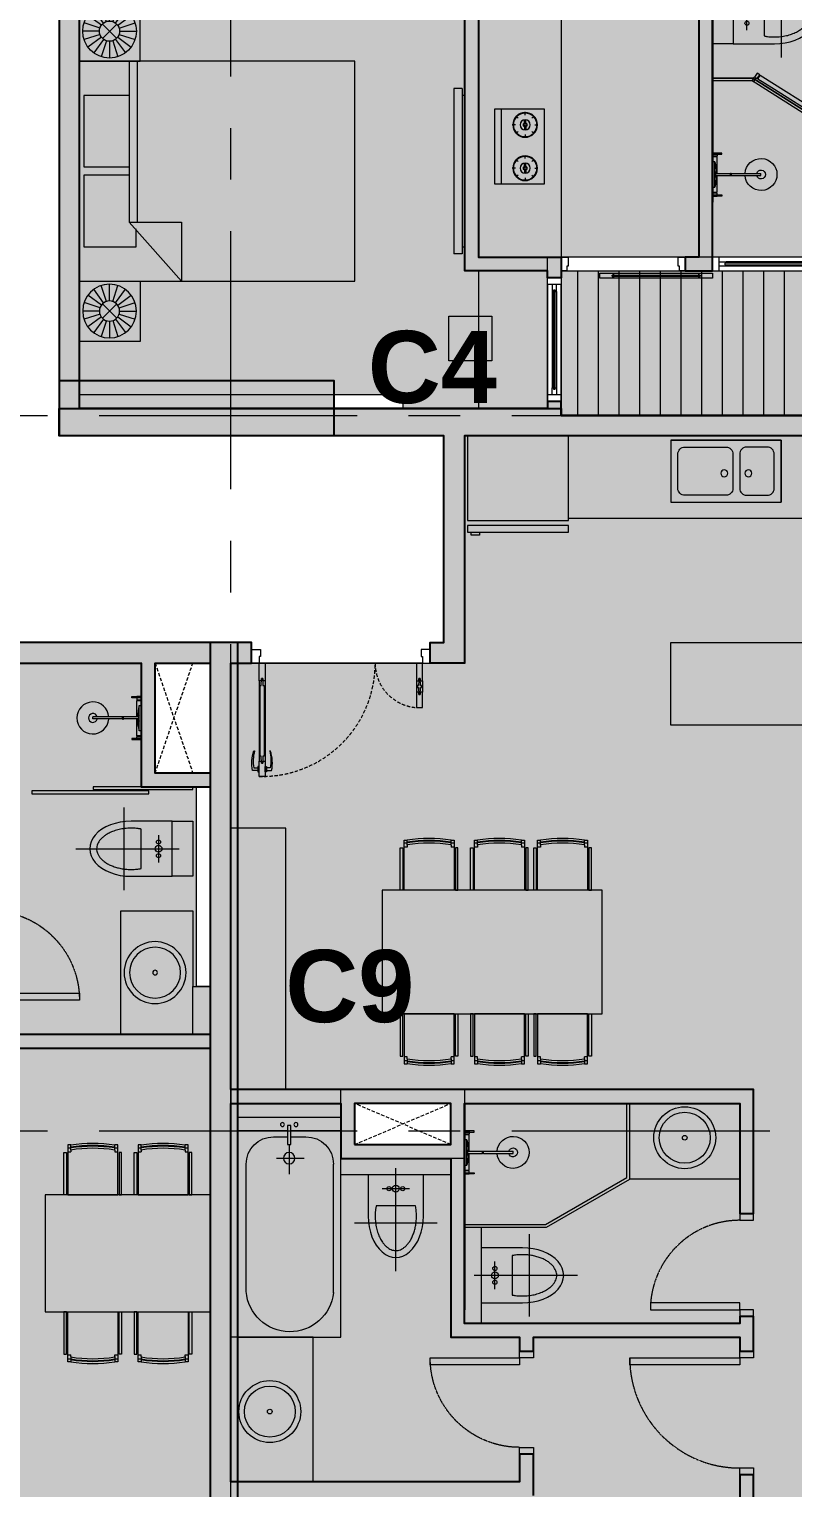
# Model space of a CAD drawing. Header units: millimetres. Extents: x -100356 to 314685, y 446 to 1273965.
# Drawn here: x 71724 to 77274, y 896606 to 907207 of the extents above; entities that cross this region are included whole.
import ezdxf
from ezdxf.enums import TextEntityAlignment as Align

# ---------------------------------------------------------------- set-up
doc = ezdxf.new("R2010")
doc.units = ezdxf.units.MM
for name, pattern in [('A1 - dp$0$DASHED2', [0.375, 0.25, -0.125]), ('A1 - dp$0$HIDDEN', [0.375, 0.25, -0.125]), ('A3 - dp$0$DASHED2', [0.375, 0.25, -0.125]), ('A3 - dp$0$HIDDEN', [0.375, 0.25, -0.125]), ('CENTER', [2, 1.25, -0.25, 0.25, -0.25]), ('Dash', [6, 3, -3])]:
    doc.linetypes.add(name, pattern=pattern)
for name, color, linetype, lineweight in [('$0$TUONG 2', 2, 'Continuous', 35), ('@ color hatch', 7, 'Continuous', 13), ('@LOUVER', 35, 'Continuous', 13), ('A.Concrete', 7, 'Continuous', 25), ('A1 - dp$0$A.Door', 4, 'Continuous', 13), ('A1 - dp$0$A.HACH 250', 250, 'Continuous', 5), ('A1 - dp$0$CUA', 5, 'Continuous', 9), ('A1 - dp$0$FURNITURE', 8, 'Continuous', 5), ('A1 - dp$0$TUONG 2', 2, 'Continuous', 25), ('A3 - dp$0$A.HACH 250', 250, 'Continuous', 5), ('A3 - dp$0$CUA', 5, 'Continuous', 9), ('A3 - dp$0$FURNITURE', 8, 'Continuous', 5), ('Hatch-wall', 251, 'Continuous', 5), ('KÍNH', 150, 'Continuous', 9), ('LC.HA', 250, 'Continuous', 9), ('LGI', 250, 'CENTER', 9), ('luoicot', 30, 'Continuous', 13), ('Text 35', 250, 'Continuous', 15)]:
    doc.layers.add(name, color=color, linetype=linetype, lineweight=lineweight)
doc.layers.add('STR', color=7, linetype='Continuous')
doc.styles.add('ARIAL', font='Font - TrueType - Arial Bold.ttf')
doc.styles.add('arial_eng', font='ARIALNI.TTF')

# ---------------------------------------------------------------- blocks, each defined once
blk = doc.blocks.new('A1 - dp$0$A$C4168242D')
for points in [[(300, 750), (300, 0)], [(0, 400), (600, 400)], [(100, 350), (100, 50), (500, 50), (500, 350)], [(157, 276), (443, 276)], [(400, 150), (200, 150)]]:
    blk.add_lwpolyline(points)
for centre, radius in [((250, 150), 15), ((300, 150), 25), ((350, 150), 15)]:
    blk.add_circle(centre, radius)
blk.add_ellipse((300, 350), major_axis=(0, 300), ratio=0.666667, start_param=4.712389, end_param=7.853982)
blk.add_open_spline([(443, 276), (444, 283), (446, 291), (449, 313), (450, 328), (450, 356), (450, 370), (447, 399), (445, 413), (440, 440), (437, 453), (428, 478), (424, 490), (413, 512), (408, 522), (396, 540), (391, 547), (380, 560), (374, 566), (363, 576), (357, 580), (346, 588), (340, 591), (328, 595), (323, 597), (311, 599), (306, 600), (295, 600), (289, 600), (278, 597), (273, 596), (261, 591), (255, 588), (244, 581), (238, 577), (226, 567), (221, 561), (210, 548), (204, 541), (194, 525), (189, 517), (180, 499), (176, 489), (169, 469), (165, 459), (160, 437), (157, 426), (153, 404), (152, 392), (150, 369), (150, 357), (150, 333), (151, 321), (153, 298), (155, 287), (157, 276)], degree=3, knots=[4.428595, 4.428595, 4.428595, 4.428595, 4.521718, 4.521718, 4.681946, 4.681946, 4.842175, 4.842175, 5.002403, 5.002403, 5.162632, 5.162632, 5.32286, 5.32286, 5.483089, 5.483089, 5.615862, 5.615862, 5.748636, 5.748636, 5.88141, 5.88141, 6.014184, 6.014184, 6.146958, 6.146958, 6.279732, 6.279732, 6.412506, 6.412506, 6.545279, 6.545279, 6.678053, 6.678053, 6.810827, 6.810827, 6.943601, 6.943601, 7.076375, 7.076375, 7.209149, 7.209149, 7.341922, 7.341922, 7.474696, 7.474696, 7.60747, 7.60747, 7.740244, 7.740244, 7.873018, 7.873018, 8.005792, 8.005792, 8.137776, 8.137776, 8.137776, 8.137776])
blk = doc.blocks.new('A1 - dp$0$A$C588A0D6B')
for p, q in [((-122, -38), (123, -38)), ((-122, -59), (-122, -38)), ((123, -59), (-122, -59)), ((-11, -64), (-11, -211)), ((9, -65), (9, -211)), ((123, -38), (123, -59)), ((9, -211), (-11, -211)), ((9, -220), (-11, -220)), ((-11, -220), (-11, -507)), ((9, -220), (9, -507)), ((9, -507), (-11, -507))]:
    blk.add_line(p, q)
for points in [[(-178, -37), (-208, -37), (-208, -82), (-178, -82)], [(-208, -37), (-197, -37), (-197, -129), (-208, -129)], [(179, -37), (208, -37), (208, -82), (179, -82)], [(208, -37), (198, -37), (198, -129), (208, -129)]]:
    blk.add_lwpolyline(points, close=True)
blk.add_lwpolyline([(-11, -82), (-171, -82), (-171, -38), (172, -38), (172, -82), (9, -82)])
for centre, radius, start, end in [((0, 431), 505, 255.9943, 268.6524), ((0, 0), 65.5, 243.6552, 296.3448), ((0, 431), 505, 271.0236, 284.0057), ((-8, -215), 5.39, 127.2582, 232.7418), ((6, -215), 5.39, 307.2582, 52.7418), ((-1, -507), 155, 93.8501, 86.1499), ((-1, -507), 43, 104.0595, 75.9405)]:
    blk.add_arc(centre, radius, start, end)
blk = doc.blocks.new('A1 - dp$0$A$C722D3D91')
at = {"ltscale": 0.07}
for radius in [225, 185, 17]:
    blk.add_circle((0, 0), radius, dxfattribs=at)
blk = doc.blocks.new('*U204')
for points in [[(-700, 100), (-750, 100), (-750, 0), (-700, 0)], [(-50, 0), (-100, 0), (-100, -650), (-50, -650)], [(0, 100), (-50, 100), (-50, 0), (0, 0)]]:
    blk.add_lwpolyline(points, close=True)
at = {"linetype": 'A1 - dp$0$HIDDEN'}
blk.add_arc((-50, 0), 650, 180, 270, dxfattribs=at)
blk = doc.blocks.new('*U238')
at = {"layer": 'A1 - dp$0$A.Door', "ltscale": 0.5}
for p, q in [((801, 100), (50, 100)), ((50, 0), (801, 0)), ((100, 65), (751, 65)), ((100, 35), (751, 35)), ((851, 0), (851, 100))]:
    blk.add_line(p, q, dxfattribs=at)
for points in [[(50, 100), (50, 0), (0, 0), (0, 100)], [(801, 100), (801, 0), (851, 0), (851, 100)]]:
    blk.add_lwpolyline(points, close=True, dxfattribs=at)
for points in [[(100, 55), (100, 65), (50, 65), (50, 35), (100, 35), (100, 45), (90, 45), (90, 55), (100, 55)], [(751, 55), (751, 65), (801, 65), (801, 35), (751, 35), (751, 45), (761, 45), (761, 55), (751, 55)]]:
    blk.add_lwpolyline(points, dxfattribs=at)
at = {"layer": 'A1 - dp$0$A.HACH 250', "ltscale": 0.5}
blk.add_lwpolyline([(90, 45), (761, 45), (761, 55), (90, 55)], close=True, dxfattribs=at)
blk = doc.blocks.new('A1 - dp$0$A$C487079A1')
for points in [[(34, 589), (34, 600), (0, 600), (0, 589)], [(68, 578), (68, 600), (34, 600), (34, 578)], [(34, 0), (34, 11), (0, 11), (0, 0)], [(68, 22), (68, 0), (34, 0), (34, 22)]]:
    blk.add_lwpolyline(points, close=True)
blk.add_lwpolyline([(34, 147), (34, 27), (67, 27), (67, 573), (34, 573), (34, 147)])
blk = doc.blocks.new('A1 - dp$0$bep')
at = {"layer": 'A1 - dp$0$FURNITURE'}
for p, q in [((0, 358), (0, 0)), ((549, 358), (0, 358)), ((549, 0), (549, 358)), ((47, 220), (23, 220)), ((67, 269), (51, 286)), ((103, 224), (80, 224)), ((103, 216), (80, 216)), ((117, 290), (117, 313)), ((131, 224), (153, 224)), ((131, 216), (153, 216)), ((166, 269), (183, 286)), ((187, 220), (210, 220)), ((362, 220), (339, 220)), ((383, 269), (366, 286)), ((418, 224), (396, 224)), ((418, 216), (396, 216)), ((432, 290), (432, 313)), ((446, 224), (469, 224)), ((446, 216), (469, 216)), ((482, 269), (498, 286)), ((502, 220), (526, 220)), ((67, 170), (51, 153)), ((117, 149), (117, 126)), ((166, 170), (183, 153)), ((383, 170), (366, 153)), ((432, 149), (432, 126)), ((482, 170), (498, 153)), ((549, 45), (0, 45)), ((0, 0), (549, 0))]:
    blk.add_line(p, q, dxfattribs=at)
for centre, radius in [((117, 220), 90), ((117, 220), 85.5), ((117, 220), 36.9), ((117, 220), 14.7), ((117, 220), 8.24), ((432, 220), 90), ((432, 220), 85.5), ((432, 220), 36.9), ((432, 220), 14.7), ((432, 220), 8.24)]:
    blk.add_circle(centre, radius, dxfattribs=at)
blk = doc.blocks.new('*U42')
at = {"layer": 'A1 - dp$0$A.Door'}
for p, q in [((117, 380), (117, 1000)), ((152, 1000), (152, 380)), ((100, 40), (100, 860))]:
    blk.add_line(p, q, dxfattribs=at)
for points in [[(152, 1100), (152, 1000), (140, 1000), (140, 1010), (130, 1010), (130, 1000), (117, 1000), (117, 1100)], [(100, 900), (100, 860), (65, 860), (65, 850), (0, 850), (0, 900)], [(130, 380), (130, 370), (140, 370), (140, 380), (152, 380), (152, 280), (117, 280), (117, 380)], [(65, 50), (65, 40), (100, 40), (100, 0), (0, 0), (0, 50)]]:
    blk.add_lwpolyline(points, close=True, dxfattribs=at)
at = {"layer": 'A1 - dp$0$A.HACH 250', "linetype": 'A1 - dp$0$DASHED2'}
blk.add_lwpolyline([(130, 1010), (140, 1010), (140, 370), (130, 370)], close=True, dxfattribs=at)
blk = doc.blocks.new('A1 - dp$0$Bed 1600')
at = {"linetype": 'Continuous'}
for p, q in [((2, -80), (2, 0)), ((2, 0), (66, 0)), ((66, 0), (66, -80)), ((12, -1.2), (32.8, -1.2)), ((12, -14.4), (12, -1.2)), ((32.8, -1.2), (32.8, -14.4)), ((35.2, -1.2), (56, -1.2)), ((35.2, -14.4), (35.2, -1.2)), ((56, -1.2), (56, -16.4)), ((2, -14.4), (48.8, -14.4)), ((48.8, -16.8), (2, -16.8)), ((66, -29.6), (48.8, -14.4)), ((48.8, -14.4), (48.8, -29.6)), ((56, -16.4), (50.8, -16.4)), ((48.8, -29.6), (66, -29.6)), ((66, -80), (2, -80))]:
    blk.add_line(p, q, dxfattribs=at)
blk = doc.blocks.new('*U39')
at = {"layer": 'A1 - dp$0$A.Door', "ltscale": 0.5}
for p, q in [((850, 100), (50, 100)), ((50, 0), (850, 0)), ((100, 65), (800, 65)), ((100, 35), (800, 35)), ((900, 0), (900, 100))]:
    blk.add_line(p, q, dxfattribs=at)
for points in [[(50, 100), (50, 0), (0, 0), (0, 100)], [(850, 100), (850, 0), (900, 0), (900, 100)]]:
    blk.add_lwpolyline(points, close=True, dxfattribs=at)
for points in [[(100, 55), (100, 65), (50, 65), (50, 35), (100, 35), (100, 45), (90, 45), (90, 55), (100, 55)], [(800, 55), (800, 65), (850, 65), (850, 35), (800, 35), (800, 45), (810, 45), (810, 55), (800, 55)]]:
    blk.add_lwpolyline(points, dxfattribs=at)
at = {"layer": 'A1 - dp$0$A.HACH 250', "ltscale": 0.5}
blk.add_lwpolyline([(90, 45), (810, 45), (810, 55), (90, 55)], close=True, dxfattribs=at)
blk = doc.blocks.new('A1 - dp$0$tab')
for p, q in [((439, 0), (0, 0)), ((0, 0), (0, -439)), ((439, -439), (439, 0)), ((174, -163), (103, -65)), ((195, -153), (157, -37)), ((217, -149), (217, -27)), ((240, -153), (278, -37)), ((260, -163), (332, -65)), ((148, -200), (32, -162)), ((158, -179), (60, -108)), ((166, -171), (269, -274)), ((269, -171), (166, -274)), ((277, -179), (375, -108)), ((287, -200), (403, -162)), ((144, -222), (22, -222)), ((148, -245), (32, -283)), ((158, -265), (60, -337)), ((174, -282), (103, -380)), ((195, -292), (157, -408)), ((217, -296), (217, -418)), ((217, -296), (217, -418)), ((240, -292), (278, -408)), ((260, -282), (332, -380)), ((277, -265), (375, -337)), ((287, -245), (403, -283)), ((291, -222), (412, -222)), ((0, -439), (439, -439))]:
    blk.add_line(p, q)
for radius in [195, 73.2]:
    blk.add_circle((217, -222), radius)
blk = doc.blocks.new('A1 - dp$0$1012')
for p, q in [((397, 192), (13, 192)), ((13, 192), (13, 169)), ((52, 169), (13, 169)), ((36, 169), (36, 192)), ((52, 169), (67, 169)), ((67, 169), (67, 192)), ((397, 222), (71, 222)), ((71, 222), (71, 202)), ((71, 202), (397, 202)), ((397, 202), (397, 222)), ((397, -192), (397, 192)), ((52, -169), (13, -169)), ((13, -169), (13, -192)), ((13, -192), (397, -192)), ((36, -192), (36, -169)), ((52, -169), (67, -169)), ((67, -192), (67, -169)), ((71, -202), (397, -202)), ((71, -222), (71, -202)), ((397, -222), (71, -222)), ((397, -202), (397, -222))]:
    blk.add_line(p, q)
at = {"extrusion": (0, 0, -1)}
for centre, major_axis, start_param, end_param in [((1073, 0), (759, 759), 3.768877, 4.085105), ((1073, 0), (748, 748), 3.766561, 4.087421), ((1094, 0), (759, 759), 3.768877, 4.085105), ((1094, 0), (748, 748), 3.766561, 4.087421)]:
    blk.add_ellipse(centre, major_axis=major_axis, ratio=1, start_param=start_param, end_param=end_param, dxfattribs=at)
blk = doc.blocks.new('A1 - dp$0$ban an 4ng')
at = {"layer": 'A1 - dp$0$FURNITURE'}
blk.add_lwpolyline([(1200, 0), (0, 0), (0, -850), (1200, -850)], close=True, dxfattribs=at)
at = {"layer": 'A1 - dp$0$FURNITURE', "extrusion": (2.97971e-18, -2.13827e-28, -1), "xscale": 0.9444444444444446, "yscale": 0.9444444444444446, "zscale": -0.9444444444444446, "rotation": 270.0000000020186}
for p in [(-342, 375), (-853, 375)]:
    blk.add_blockref('A1 - dp$0$1012', p, dxfattribs=at)
at = {"layer": 'A1 - dp$0$FURNITURE', "xscale": 0.9444444444444446, "yscale": 0.9444444444444446, "zscale": 0.9444444444444446, "rotation": 90}
for p in [(342, -1225), (853, -1225)]:
    blk.add_blockref('A1 - dp$0$1012', p, dxfattribs=at)
blk = doc.blocks.new('A1 - dp$0$A$C6FE626A3')
for p, q in [((-90, 606), (-150, 606)), ((-150, -594), (-150, 606)), ((-90, -594), (-90, 606)), ((-90, 557), (-70, 557)), ((-70, -545), (-70, 557)), ((-90, -594), (-150, -594)), ((-90, -545), (-70, -545))]:
    blk.add_line(p, q)
blk = doc.blocks.new('2B1')
at = {"layer": '@ color hatch'}
h = blk.add_hatch(color=151, dxfattribs=at)
h.dxf.hatch_style = 1
h.paths.add_polyline_path([(150, 8700), (3100, 8700), (3100, 9800), (150, 9800)])
h.paths.add_polyline_path([(3300, 9600), (3300, 8500), (150, 8500), (150, 8300), (100, 8300), (100, 2500), (200, 2500), (200, 1050), (600, 1050), (600, 150), (7500, 150), (7500, 2500), (7600, 2500), (7600, 3550), (6500, 3550), (6500, 5600), (6100, 5600), (6100, 6400), (6400, 6400), (6400, 9600), (6300, 9600), (6300, 9600)])
h.paths.add_polyline_path([(7650, 3650), (6600, 3650), (6600, 6900), (7650, 6900)])
at = {"layer": 'A1 - dp$0$A.HACH 250'}
h = blk.add_hatch(dxfattribs=at)
h.set_pattern_fill('_USER', color=256, scale=150, angle=180, pattern_type=0)
h.set_pattern_definition([(180, (-54170.26, -222487.5), (-6e-14, -150), [])])
h.paths.add_polyline_path([(6600, 3749), (7650, 3750), (7650, 6225), (6600, 6225)])
at = {"layer": 'Hatch-wall', "ltscale": 0.5}
h = blk.add_hatch(color=256, dxfattribs=at)
h.dxf.hatch_style = 1
h.paths.add_polyline_path([(1800, 1900), (1700, 1900), (1700, 150), (600, 150), (600, 1050), (100, 1050), (100, 2850), (1700, 2850), (1700, 2650), (1800, 2650), (1800, 2950), (100, 2950), (100, 8500), (550, 8500), (550, 8700), (100, 8700), (100, 9800), (-100, 9800), (-100, 0), (1850, 0), (1850, 150), (1800, 150)])
h.paths.add_polyline_path([(100, 150), (100, 950), (500, 950), (500, 150)], flags=16)
h = blk.add_hatch(color=256, dxfattribs=at)
h.dxf.hatch_style = 1
h.paths.add_polyline_path([(7600, 150), (3600, 150), (3600, 1750), (3600, 1850), (3300, 1850), (3300, 1950), (3200, 1950), (3200, 1850), (3200, 1750), (3500, 1750), (3500, 150), (3150, 150), (3150, 0), (7700, 0), (7700, 6300), (7650, 6300), (7650, 3650), (7600, 3650), (7550, 3650), (7550, 3550), (7600, 3550)])
h = blk.add_hatch(color=256, dxfattribs=at)
h.dxf.hatch_style = 1
h.paths.add_polyline_path([(3300, 2950), (3300, 2850), (3200, 2850), (3200, 3650), (3300, 3650), (3300, 3050), (6500, 3050), (6500, 3650), (6600, 3650), (6650, 3650), (6650, 3550), (6600, 3550), (6600, 3050), (6600, 2950)])
h.paths.add_polyline_path([(4300, 4750), (4300, 5550), (4200, 5550), (4200, 5350), (3300, 5350), (3300, 5450), (3200, 5450), (3200, 5250), (3300, 5250), (4200, 5250), (4200, 4750), (4200, 4650), (6500, 4650), (6500, 4550), (6600, 4550), (6600, 4750)])
at = {"layer": '@ color hatch', "color": 7, "linetype": 'Dash', "ltscale": 10, "const_width": 10}
blk.add_lwpolyline([(3300, 9600), (3300, 8500), (150, 8500), (150, 8300), (100, 8300), (100, 2500), (200, 2500), (200, 1050), (600, 1050), (600, 150), (7500, 150), (7500, 2500), (7600, 2500), (7600, 3550), (6500, 3550), (6500, 5600), (6100, 5600), (6100, 6400), (6400, 6400), (6400, 8300), (6300, 8300), (6300, 9600)], close=True, dxfattribs=at)
at = {"layer": '@ color hatch', "color": 7, "linetype": 'Dash', "ltscale": 10, "const_width": 10, "elevation": 0}
blk.add_lwpolyline([(7650, 3650), (6600, 3650), (6600, 6900), (7650, 6900)], close=True, dxfattribs=at)
at = {"layer": '@LOUVER', "ltscale": 0.5, "elevation": 0}
blk.add_lwpolyline([(225, 2500), (100, 2500), (100, 2850), (225, 2850)], close=True, dxfattribs=at)
at = {"layer": 'A1 - dp$0$A.HACH 250', "linetype": 'A1 - dp$0$DASHED2', "ltscale": 100}
for p, q in [((500, 950), (225, 150, 0)), ((500, 150), (225, 950, 0))]:
    blk.add_line(p, q, dxfattribs=at)
at = {"layer": 'A1 - dp$0$CUA'}
for points in [[(950, 1070), (225, 1070), (225, 1050), (950, 1050)], [(546, 1080), (1396, 1080), (1396, 1100), (546, 1100)]]:
    blk.add_lwpolyline(points, close=True, dxfattribs=at)
at = {"layer": 'A1 - dp$0$FURNITURE'}
blk.add_line((6600, 3050), (7600, 3050), dxfattribs=at)
for points in [[(4950, 4900), (4950, 4750), (4550, 4750), (4550, 4900)], [(3300, 3650), (6500, 3650), (6500, 3050), (3300, 3050)], [(6929, 3147), (7253, 3147), (7253, 2833), (6929, 2833)], [(100, 2850), (750, 2850), (750, 1950), (225, 1950), (225, 2500), (100, 2500)], [(375, 1300), (225, 1300), (225, 1700), (375, 1700)]]:
    blk.add_lwpolyline(points, close=True, dxfattribs=at)
at = {"layer": 'A1 - dp$0$TUONG 2', "ltscale": 0.5}
for points in [[(-100, 0), (1850, 0), (1850, 150), (1800, 150), (1800, 1900), (1700, 1900), (1700, 150), (600, 150), (600, 1050), (100, 1050), (100, 2850), (1700, 2850), (1700, 2650), (1800, 2650), (1800, 2950), (100, 2950), (100, 8500), (550, 8500), (550, 8700), (100, 8700), (100, 9800), (0, 9800)], [(7700, 6300), (7650, 6300), (7650, 3650), (7600, 3650), (7550, 3650), (7550, 3550), (7600, 3550), (7600, 150), (3600, 150), (3600, 1750), (3600, 1850), (3300, 1850), (3300, 1950), (3200, 1950), (3200, 1850), (3200, 1750), (3500, 1750), (3500, 150), (3150, 150), (3150, 0), (7700, 0)], [(4300, 4750), (4300, 5550), (4200, 5550), (4200, 5350), (3300, 5350), (3300, 5450), (3200, 5450), (3200, 5250), (4200, 5250), (4200, 5250), (4200, 5250), (4200, 4750), (4200, 4650), (6500, 4650), (6500, 4550), (6600, 4550), (6600, 4750), (6600, 4750), (4300, 4750), (6100, 4750)]]:
    blk.add_lwpolyline(points, dxfattribs=at)
at = {"layer": 'A1 - dp$0$TUONG 2', "ltscale": 0.5, "elevation": 0}
blk.add_lwpolyline([(-100, 0), (-100, 9800), (0, 9800)], dxfattribs=at)
at = {"layer": 'A1 - dp$0$TUONG 2', "ltscale": 0.5}
for points in [[(3300, 2950), (3300, 2850), (3200, 2850), (3200, 3650), (3300, 3650), (3300, 3050), (6500, 3050), (6500, 3650), (6600, 3650), (6650, 3650), (6650, 3550), (6600, 3550), (6600, 3050), (6600, 2950)], [(100, 150), (100, 950), (500, 950), (500, 150)]]:
    blk.add_lwpolyline(points, close=True, dxfattribs=at)
at = {"layer": 'KÍNH'}
for points in [[(5550, 5600), (6500, 5600), (6500, 4750), (5200, 4750), (5200, 5044), (5550, 5600)], [(6500, 5600), (5550, 5600), (5200, 5044), (5200, 4750)], [(6500, 5580), (5562, 5580), (5220, 5038), (5220, 4750)]]:
    blk.add_lwpolyline(points, dxfattribs=at)
at = {"layer": 'A1 - dp$0$A.Door'}
blk.add_blockref('*U42', (6500, 3650), dxfattribs=at)
at = {"layer": 'A1 - dp$0$CUA', "xscale": -1, "rotation": 270}
blk.add_blockref('*U204', (1700, 2650), dxfattribs=at)
at = {"layer": 'A1 - dp$0$FURNITURE'}
for name, p, rotation in [('A1 - dp$0$A$C4168242D', (4450, 4850), 1.693966789646544e-05), ('A1 - dp$0$A$C4168242D', (325, 1800), 270), ('A1 - dp$0$tab', (4636, 150), 90)]:
    blk.add_blockref(name, p, dxfattribs=dict(at, rotation=rotation))
blk.add_blockref('A1 - dp$0$ban an 4ng', (100, 4865), dxfattribs=at)
at = {"layer": 'A1 - dp$0$FURNITURE', "extrusion": (5.65041e-18, 5.27555e-19, -1), "xscale": 0.7499999999999962, "yscale": 0.7499999999999962, "zscale": -0.7499999999999963, "rotation": 180.0000696463277}
blk.add_blockref('A1 - dp$0$A$C588A0D6B', (-5900, 4722), dxfattribs=at)
at = {"layer": 'A1 - dp$0$FURNITURE', "xscale": -1}
for name, p in [('A1 - dp$0$bep', (5971, 3168)), ('A1 - dp$0$A$C722D3D91', (500, 2400))]:
    blk.add_blockref(name, p, dxfattribs=at)
at = {"layer": 'A1 - dp$0$FURNITURE', "xscale": -1, "rotation": 270}
for name, p in [('A1 - dp$0$A$C6FE626A3', (5869, 3020)), ('A1 - dp$0$tab', (7114, 150))]:
    blk.add_blockref(name, p, dxfattribs=at)
at = {"layer": 'A1 - dp$0$FURNITURE', "xscale": -24.99999062500353, "yscale": 24.99999062500353, "zscale": 24.99999062500353, "rotation": 180}
blk.add_blockref('A1 - dp$0$Bed 1600', (5025, 150), dxfattribs=at)
at = {"layer": 'A1 - dp$0$FURNITURE', "extrusion": (-2.97971e-18, 2.15411e-27, -1), "xscale": -0.7500000000000027, "yscale": 0.7500000000000027, "zscale": -0.7500000000000027, "rotation": 270}
blk.add_blockref('A1 - dp$0$A$C588A0D6B', (-572, 550), dxfattribs=at)
at = {"layer": 'A1 - dp$0$TUONG 2', "rotation": 270}
blk.add_blockref('*U238', (6500, 5600), dxfattribs=at)
at = {"layer": 'A1 - dp$0$TUONG 2'}
blk.add_blockref('*U39', (6650, 3550), dxfattribs=at)
at = {"layer": 'KÍNH', "extrusion": (5.03698e-18, -3.17661e-18, -1), "zscale": -0.9999999999999996, "rotation": 32.23787543639293}
blk.add_blockref('A1 - dp$0$A$C487079A1', (-5220, 5038), dxfattribs=at)
at = {"layer": 'A1 - dp$0$FURNITURE', "style": 'arial_eng'}
blk.add_attdef('AC', text='', height=300, dxfattribs=at).set_placement((7131, 6569, 0), align=Align.MIDDLE)
blk = doc.blocks.new('A3 - dp$0$1012')
at = {"layer": 'A3 - dp$0$FURNITURE'}
for p, q in [((397, 192), (13, 192)), ((13, 192), (13, 169)), ((52, 169), (13, 169)), ((36, 169), (36, 192)), ((52, 169), (67, 169)), ((67, 169), (67, 192)), ((397, 222), (71, 222)), ((71, 222), (71, 202)), ((71, 202), (397, 202)), ((397, 202), (397, 222)), ((397, -192), (397, 192)), ((52, -169), (13, -169)), ((13, -169), (13, -192)), ((13, -192), (397, -192)), ((36, -192), (36, -169)), ((52, -169), (67, -169)), ((67, -192), (67, -169)), ((71, -202), (397, -202)), ((71, -222), (71, -202)), ((397, -222), (71, -222)), ((397, -202), (397, -222))]:
    blk.add_line(p, q, dxfattribs=at)
at = {"layer": 'A3 - dp$0$FURNITURE', "extrusion": (0, 0, -1)}
for centre, major_axis, start_param, end_param in [((1073, 0), (759, 759), 3.768877, 4.085105), ((1073, 0), (748, 748), 3.766561, 4.087421), ((1094, 0), (759, 759), 3.768877, 4.085105), ((1094, 0), (748, 748), 3.766561, 4.087421)]:
    blk.add_ellipse(centre, major_axis=major_axis, ratio=1, start_param=start_param, end_param=end_param, dxfattribs=at)
blk = doc.blocks.new('A3 - dp$0$ban an 6')
at = {"layer": 'A3 - dp$0$FURNITURE'}
blk.add_lwpolyline([(1600, 0), (0, 0), (0, -900), (1600, -900)], close=True, dxfattribs=at)
at = {"layer": 'A3 - dp$0$FURNITURE', "extrusion": (2.97971e-18, 2.40137e-28, -1), "xscale": 0.9444444444444444, "yscale": 0.9444444444444444, "zscale": -0.9444444444444444, "rotation": 270}
for p in [(-342, 375), (-853, 375), (-1312, 375)]:
    blk.add_blockref('A3 - dp$0$1012', p, dxfattribs=at)
at = {"layer": 'A3 - dp$0$FURNITURE', "xscale": 0.9444444444444444, "yscale": 0.9444444444444444, "zscale": 0.9444444444444444, "rotation": 90}
for p in [(342, -1275), (853, -1275), (1312, -1275)]:
    blk.add_blockref('A3 - dp$0$1012', p, dxfattribs=at)
blk = doc.blocks.new('A3 - dp$0$mb-tulanh700x735')
at = {"layer": 'A3 - dp$0$FURNITURE'}
for p, q in [((368, 700), (-368, 700)), ((-368, 700), (-368, 651)), ((-368, 651), (368, 651)), ((279, 700), (279, 720)), ((279, 720), (340, 720)), ((340, 700), (279, 700)), ((340, 720), (340, 700)), ((368, 651), (368, 700)), ((368, 614), (-368, 614)), ((-368, 614), (-368, 0)), ((368, 0), (368, 614)), ((-368, 0), (368, 0))]:
    blk.add_line(p, q, dxfattribs=at)
blk = doc.blocks.new('A3 - dp$0$crua 450x830')
at = {"layer": 'A3 - dp$0$FURNITURE'}
blk.add_lwpolyline([(400, 10), (-400, 10), (-400, 460), (400, 460)], close=True, dxfattribs=at)
blk.add_lwpolyline([(-400, 10), (400, 10), (400, 460)], dxfattribs=at)
for points in [[(-300, 60), (0, 60, 0.4142136), (50, 110), (50, 360, 0.4142136), (0, 410), (-300, 410, 0.4142136), (-350, 360), (-350, 110, 0.4142136)], [(100, 110), (100, 360, -0.4142136), (150, 410), (300, 410, -0.4142136), (350, 360), (350, 110, -0.4142136), (300, 60), (150, 60, -0.4142136)]]:
    blk.add_lwpolyline(points, format="xyb", close=True, dxfattribs=at)
for centre in [(-12.5, 250), (162.5, 250)]:
    blk.add_circle(centre, 25, dxfattribs=at)
blk = doc.blocks.new('A1 - dp$0$A$C6E1257E0')
at = {"linetype": 'Continuous'}
blk.add_lwpolyline([(30.5, 0), (64.5, 0), (64.5, 8.5), (30.5, 8.5)], close=True, dxfattribs=at)
blk.add_lwpolyline([(39, 8.5), (39, 42.5, -0.1327536), (166.5, 34), (166.5, 29.75, 0.1152164), (56, 34), (56, 8.5)], format="xyb", dxfattribs=at)
blk = doc.blocks.new('A1 - dp$0$cua vao can ho')
at = {"layer": 'A1 - dp$0$A.HACH 250', "linetype": 'A1 - dp$0$DASHED2', "ltscale": 100}
for centre, radius, start, end in [((-78, 0), 822, 88.4513, 180), ((-1222, 0), 322, 0, 93.9546)]:
    blk.add_arc(centre, radius, start, end, dxfattribs=at)
at = {"layer": 'A1 - dp$0$CUA'}
for p, q in [((-100, 128), (-100, 711)), ((-56, 128), (-56, 711)), ((-1244, 128), (-1244, 210)), ((-1200, 128), (-1200, 210))]:
    blk.add_line(p, q, dxfattribs=at)
for points in [[(-56, 822), (-56, 804), (-56, 711), (-72, 711), (-73, 726), (-83, 726), (-83, 711), (-100, 711), (-100, 822)], [(-73, 726), (-71, 676), (-64, 676), (-64, 161), (-71, 161), (-73, 111), (-83, 111), (-83, 128), (-84, 161), (-92, 161), (-92, 676), (-84, 676), (-83, 726)], [(-1244, 321), (-1244, 304), (-1244, 210), (-1228, 210), (-1227, 226), (-1217, 226), (-1217, 210), (-1200, 210), (-1200, 321)], [(-1227, 226), (-1229, 176), (-1236, 176), (-1236, 161), (-1229, 161), (-1227, 111), (-1217, 111), (-1217, 128), (-1216, 161), (-1208, 161), (-1208, 176), (-1216, 176), (-1217, 226)], [(-1217, 128), (-1217, 111), (-1227, 111), (-1228, 128), (-1244, 128), (-1244, 1), (-1244, 0), (-1200, 0), (-1200, 11), (-1200, 128)], [(-83, 128), (-83, 111), (-73, 111), (-72, 128), (-56, 128), (-56, 1), (-56, 0), (-100, 0), (-100, 11), (-100, 128)], [(-1233, -50), (-1244, -50), (-1244, 0), (-1300, 0), (-1300, -100), (-1275, -100), (-1233, -100)], [(-67, -50), (-56, -50), (-56, 0), (0, 0), (0, -100), (-25, -100), (-67, -100)]]:
    blk.add_lwpolyline(points, close=True, dxfattribs=at)
blk.add_lwpolyline([(-1244, 0), (-56, 0)], dxfattribs=at)
at = {"layer": 'A1 - dp$0$CUA', "yscale": 1.111111111007631, "zscale": 1.111111111007631}
for p, xscale, rotation in [((-100, 822), -1.111111111007631, 89.99998306033208), ((-56, 822), 1.111111111007631, 269.9999830603322)]:
    blk.add_blockref('A1 - dp$0$A$C6E1257E0', p, dxfattribs=dict(at, xscale=xscale, rotation=rotation))
blk = doc.blocks.new('A3 - dp$0$A$C4168242D')
at = {"layer": 'A3 - dp$0$FURNITURE'}
for points in [[(300, 750), (300, 0)], [(0, 400), (600, 400)], [(100, 350), (100, 50), (500, 50), (500, 350)], [(157, 276), (443, 276)], [(400, 150), (200, 150)]]:
    blk.add_lwpolyline(points, dxfattribs=at)
for centre, radius in [((250, 150), 15), ((300, 150), 25), ((350, 150), 15)]:
    blk.add_circle(centre, radius, dxfattribs=at)
blk.add_ellipse((300, 350), major_axis=(0, 300), ratio=0.666667, start_param=4.712389, end_param=7.853982, dxfattribs=at)
blk.add_open_spline([(443, 276), (444, 283), (446, 291), (449, 313), (450, 328), (450, 356), (450, 370), (447, 399), (445, 413), (440, 440), (437, 453), (428, 478), (424, 490), (413, 512), (408, 522), (396, 540), (391, 547), (380, 560), (374, 566), (363, 576), (357, 580), (346, 588), (340, 591), (328, 595), (323, 597), (311, 599), (306, 600), (295, 600), (289, 600), (278, 597), (273, 596), (261, 591), (255, 588), (244, 581), (238, 577), (226, 567), (221, 561), (210, 548), (204, 541), (194, 525), (189, 517), (180, 499), (176, 489), (169, 469), (165, 459), (160, 437), (157, 426), (153, 404), (152, 392), (150, 369), (150, 357), (150, 333), (151, 321), (153, 298), (155, 287), (157, 276)], degree=3, knots=[4.428595, 4.428595, 4.428595, 4.428595, 4.521718, 4.521718, 4.681946, 4.681946, 4.842175, 4.842175, 5.002403, 5.002403, 5.162632, 5.162632, 5.32286, 5.32286, 5.483089, 5.483089, 5.615862, 5.615862, 5.748636, 5.748636, 5.88141, 5.88141, 6.014184, 6.014184, 6.146958, 6.146958, 6.279732, 6.279732, 6.412506, 6.412506, 6.545279, 6.545279, 6.678053, 6.678053, 6.810827, 6.810827, 6.943601, 6.943601, 7.076375, 7.076375, 7.209149, 7.209149, 7.341922, 7.341922, 7.474696, 7.474696, 7.60747, 7.60747, 7.740244, 7.740244, 7.873018, 7.873018, 8.005792, 8.005792, 8.137776, 8.137776, 8.137776, 8.137776], dxfattribs=at)
blk = doc.blocks.new('tam nam1500 plus 100')
for p, q in [((-1276, 322), (-343, 322)), ((-299, -92), (-299, 109)), ((-143, 13), (-143, 122)), ((-199, 0), (-415, 0)), ((-143, -113), (-143, -13)), ((-1268, -313), (-343, -313))]:
    blk.add_line(p, q)
for points in [[(-100, -13), (-100, -375), (-1600, -375), (-1600, 375), (-100, 375), (-100, 13)], [(-100, -13), (-100, -375), (0, -375), (0, 375), (-100, 375), (-100, 13)]]:
    blk.add_lwpolyline(points)
blk.add_lwpolyline([(-199, 13), (-61, 13), (-61, -13), (-199, -13)], close=True)
for centre, radius in [((-299, 0), 41.7), ((-54, 49), 14.5), ((-54, -49), 14.5)]:
    blk.add_circle(centre, radius)
for centre, radius, start, end in [((-1241, 5), 319, 96.2649, 265.2417), ((-343, 122), 200, 0, 90), ((-343, -113), 200, 270, 0)]:
    blk.add_arc(centre, radius, start, end)
blk = doc.blocks.new('*U286')
for points in [[(-700, 100), (-750, 100), (-750, 0), (-700, 0)], [(-50, 0), (-100, 0), (-100, -650), (-50, -650)], [(0, 100), (-50, 100), (-50, 0), (0, 0)]]:
    blk.add_lwpolyline(points, close=True)
at = {"linetype": 'A3 - dp$0$HIDDEN'}
blk.add_arc((-50, 0), 650, 180, 270, dxfattribs=at)
blk = doc.blocks.new('A3 - dp$0$A$C722D3D91')
at = {"layer": 'A3 - dp$0$FURNITURE', "ltscale": 0.07}
for radius in [225, 185, 17]:
    blk.add_circle((0, 0), radius, dxfattribs=at)
blk = doc.blocks.new('A3 - dp$0$A$C588A0D6B')
at = {"layer": 'A3 - dp$0$FURNITURE'}
for p, q in [((-122, -38), (123, -38)), ((-122, -59), (-122, -38)), ((123, -59), (-122, -59)), ((-11, -64), (-11, -211)), ((9, -65), (9, -211)), ((123, -38), (123, -59)), ((9, -211), (-11, -211)), ((9, -220), (-11, -220)), ((-11, -220), (-11, -507)), ((9, -220), (9, -507)), ((9, -507), (-11, -507))]:
    blk.add_line(p, q, dxfattribs=at)
for points in [[(-178, -37), (-208, -37), (-208, -82), (-178, -82)], [(-208, -37), (-197, -37), (-197, -129), (-208, -129)], [(179, -37), (208, -37), (208, -82), (179, -82)], [(208, -37), (198, -37), (198, -129), (208, -129)]]:
    blk.add_lwpolyline(points, close=True, dxfattribs=at)
blk.add_lwpolyline([(-11, -82), (-171, -82), (-171, -38), (172, -38), (172, -82), (9, -82)], dxfattribs=at)
for centre, radius, start, end in [((0, 431), 505, 255.9943, 268.6524), ((0, 0), 65.5, 243.6552, 296.3448), ((0, 431), 505, 271.0236, 284.0057), ((-8, -215), 5.39, 127.2582, 232.7418), ((6, -215), 5.39, 307.2582, 52.7418), ((-1, -507), 155, 93.8501, 86.1499), ((-1, -507), 43, 104.0595, 75.9405)]:
    blk.add_arc(centre, radius, start, end, dxfattribs=at)
blk = doc.blocks.new('*U96')
for points in [[(-700, 100), (-750, 100), (-750, 0), (-700, 0)], [(-50, 0), (-100, 0), (-100, -650), (-50, -650)], [(0, 100), (-50, 100), (-50, 0), (0, 0)]]:
    blk.add_lwpolyline(points, close=True)
at = {"linetype": 'A3 - dp$0$HIDDEN'}
blk.add_arc((-50, 0), 650, 180, 270, dxfattribs=at)
blk = doc.blocks.new('*U98')
for points in [[(0, 100), (50, 100), (50, 0), (0, 0)], [(50, 0), (100, 0), (100, -800), (50, -800)], [(850, 100), (900, 100), (900, 0), (850, 0)]]:
    blk.add_lwpolyline(points, close=True)
at = {"linetype": 'A3 - dp$0$HIDDEN'}
blk.add_arc((50, 0), 800, 270, 0, dxfattribs=at)
blk = doc.blocks.new('3B3')
at = {"layer": '@ color hatch', "ltscale": 0.5}
h = blk.add_hatch(color=31, dxfattribs=at)
h.dxf.hatch_style = 1
h.paths.add_polyline_path([(2948, -100), (2948, -1702), (2898, -1702), (2898, -1752), (1250, -1752), (1248, -9900), (1398, -9900), (1398, -11200), (6650, -11200), (6748, -11200), (8698, -11200), (8698, -11100), (9600, -11100), (9600, -5250), (8300, -5250), (8300, -4900), (8500, -4900), (8500, -100)])
h.paths.add_polyline_path([(2048, -5350), (2948, -5350), (2948, -4850), (2048, -4850)], flags=16)
h.paths.add_polyline_path([(8700, -100), (9798, -100), (9798, -4950), (8700, -4950)])
at = {"layer": 'Hatch-wall', "ltscale": 0.5}
h = blk.add_hatch(color=256, dxfattribs=at)
h.dxf.hatch_style = 1
h.paths.add_polyline_path([(3348, -6750), (3448, -6750), (3448, -6650), (4948, -6650), (4948, -6750), (5048, -6750), (5048, -6500), (4948, -6500), (4948, -6550), (2948, -6550), (2948, -4950), (4248, -4950), (4248, -4950), (4948, -4950), (4948, -5750), (5048, -5750), (5048, -4850), (4148, -4850), (4148, -4850), (2148, -4850), (1248, -4850), (1248, -1750), (1398, -1750), (1398, -1600), (1098, -1600), (1098, -1750), (1098, -5150), (1098, -5150), (1099, -11400), (1998, -11400), (1998, -11200), (1248, -11200), (1248, -7800), (3448, -7800), (3448, -7500), (3348, -7500), (3348, -7700), (1248, -7700), (1248, -4950), (2048, -4950), (2048, -5350), (2848, -5350), (2848, -6650), (3248, -6650), (3348, -6650), (3348, -6650), (3348, -6650)])
h.paths.add_polyline_path([(2148, -5250), (2848, -5250), (2848, -4950), (2148, -4950)], flags=16)
h.paths.add_polyline_path([(9800, -5250), (9800, -5689), (9600, -5689), (9600, -5250), (8949, -5250), (6248, -5250), (6248, -7200), (6148, -7200), (6148, -5150), (8500, -5150), (8500, -4700), (8700, -4700), (8700, -5050), (9800, -5050)])
h.paths.add_polyline_path([(9600, -8150), (6248, -8150), (6248, -8100), (6148, -8100), (6148, -8150), (6048, -8150), (6048, -8250), (9600, -8250), (9600, -8675), (9800, -8675), (9800, -7789), (9600, -7789)])
h.paths.add_polyline_path([(4948, -11200), (4098, -11200), (4098, -11400), (5648, -11400), (5648, -11200), (5048, -11200), (5048, -8250), (5148, -8250), (5148, -8150), (5048, -8150), (5048, -7650), (4948, -7650)])
h.paths.add_polyline_path([(9798, -100), (9798, 50), (3650, 50), (3650, 100), (3550, 100), (0, 100), (0, -100), (2798, -100), (2798, -1602), (2698, -1602), (2698, -1752), (2798, -1752), (2898, -1752), (2948, -1752), (2948, -1602), (2948, -100), (8500, -100), (8500, -700), (8700, -700), (8700, -100)])
h.paths.add_polyline_path([(8500, -1500), (8700, -1500), (8700, -2500), (8500, -2500)])
h.paths.add_polyline_path([(8698, -11400), (8698, -11200), (6648, -11200), (6648, -11400)])
h.paths.add_polyline_path([(9800, -11400), (9800, -11400)])
at = {"layer": '@ color hatch', "color": 7, "linetype": 'Dash', "ltscale": 10, "const_width": 10, "elevation": 0}
for points in [[(2948, -100), (2948, -1752), (2898, -1752), (2898, -1752), (1250, -1752), (1248, -9900), (1398, -9900), (1398, -11200), (6650, -11200), (6748, -11200), (8698, -11200), (8698, -11100), (9600, -11100), (9600, -5250), (8300, -5250), (8300, -4900), (8500, -4900), (8500, -100)], [(2048, -5350), (2948, -5350), (2948, -4850), (2048, -4850)]]:
    blk.add_lwpolyline(points, close=True, dxfattribs=at)
at = {"layer": 'A1 - dp$0$FURNITURE', "elevation": 0}
for points in [[(8500, -700), (3704, -700), (3704, -100), (8500, -100)], [(8500, -2202), (4448, -2202), (4448, -1602), (8500, -1602)], [(1648, -2950), (1248, -2950), (1248, -4850), (1648, -4850)], [(4948, -4950), (4948, -5500), (4148, -5500), (4148, -4950)], [(2848, -5470), (2048, -5470), (2048, -5350), (2848, -5350)]]:
    blk.add_lwpolyline(points, close=True, dxfattribs=at)
for points in [[(2948, -5850), (3542, -5850), (4148, -5500), (4148, -4950)], [(2948, -5830), (3537, -5830), (4128, -5488), (4128, -4950)], [(1848, -7154), (1848, -6650), (1248, -6650), (1248, -7700), (1848, -7700), (1848, -7154)]]:
    blk.add_lwpolyline(points, dxfattribs=at)
at = {"layer": 'A1 - dp$0$FURNITURE', "ltscale": 0.5, "elevation": 0}
blk.add_lwpolyline([(3068, -5850), (3068, -6550), (2948, -6550), (2948, -5850)], close=True, dxfattribs=at)
at = {"layer": 'A1 - dp$0$TUONG 2', "ltscale": 0.5, "elevation": 0}
for points in [[(0, 100), (3650, 100), (3650, 50), (9798, 50), (9798, -100), (8700, -100), (8700, -700), (8500, -700), (8500, -100), (2948, -100), (2948, -1602), (2948, -1602), (2948, -1752), (2898, -1752), (2898, -1752), (2798, -1752), (2798, -1752), (2698, -1752), (2698, -1602), (2798, -1602), (2798, -100), (0, -100)], [(2148, -5250), (2848, -5250), (2848, -4950), (2148, -4950)]]:
    blk.add_lwpolyline(points, close=True, dxfattribs=at)
for points in [[(3448, -7800), (3448, -7500), (3348, -7500), (3348, -7700), (1248, -7700), (1248, -4950), (2048, -4950), (2048, -4950), (2048, -5350), (2848, -5350), (2848, -6650), (3248, -6650), (3348, -6650), (3348, -6650), (3348, -6650), (3348, -6750), (3448, -6750), (3448, -6650), (4948, -6650), (4948, -6750), (5048, -6750), (5048, -6500), (4948, -6500), (4948, -6550), (2948, -6550), (2948, -4950), (4248, -4950), (4248, -4950), (4948, -4950), (4948, -5750), (5048, -5750), (5048, -4850), (4148, -4850), (4148, -4850), (2148, -4850), (2148, -4850), (1248, -4850), (1248, -1750), (1398, -1750), (1398, -1600), (1098, -1600), (1098, -1750), (1098, -1750), (1098, -5150), (1098, -5150), (1099, -11400)], [(2948, -4950), (2948, -6450)], [(4948, -6550), (2948, -6550)], [(4948, -11200), (4098, -11200), (4098, -11400), (5648, -11400), (5648, -11200), (5048, -11200), (5048, -8250), (5148, -8250), (5148, -8150), (5048, -8150), (5048, -7650), (4948, -7650), (4948, -11200)]]:
    blk.add_lwpolyline(points, dxfattribs=at)
at = {"layer": 'A3 - dp$0$A.HACH 250', "linetype": 'A3 - dp$0$DASHED2', "ltscale": 100}
for p, q in [((2848, -5250, 0), (2148, -4950, 0)), ((2148, -5250, 0), (2848, -4950, 0))]:
    blk.add_line(p, q, dxfattribs=at)
at = {"layer": 'A1 - dp$0$FURNITURE'}
for name, p, rotation in [('A3 - dp$0$mb-tulanh700x735', (3336, -100, 0), 180), ('A3 - dp$0$A$C722D3D91', (4548, -5200, 0), 90.00001693966797), ('A3 - dp$0$A$C4168242D', (2748, -5420, 0), 180.000016939668), ('A3 - dp$0$A$C4168242D', (3018, -5900, 0), 270.0000169396679), ('A3 - dp$0$A$C722D3D91', (1532, -7190, 0), 180)]:
    blk.add_blockref(name, p, dxfattribs=dict(at, rotation=rotation))
at = {"layer": 'A1 - dp$0$FURNITURE', "ltscale": 0.5, "extrusion": (0, 0, -1), "zscale": -1, "rotation": 180}
blk.add_blockref('A3 - dp$0$crua 450x830', (-4848, -121, 0), dxfattribs=at)
at = {"layer": 'A1 - dp$0$FURNITURE'}
blk.add_blockref('A3 - dp$0$ban an 6', (2348, -3400, 0), dxfattribs=at)
at = {"layer": 'A1 - dp$0$FURNITURE', "extrusion": (0, 0, -1), "zscale": -1, "rotation": 90}
blk.add_blockref('tam nam1500 plus 100', (-1673, -5050, 0), dxfattribs=at)
at = {"layer": 'A1 - dp$0$FURNITURE', "extrusion": (5.27555e-19, -5.65041e-18, -1), "xscale": 0.7500000000000004, "yscale": 0.7500000000000004, "zscale": -0.7500000000000004, "rotation": 270.000069646329}
blk.add_blockref('A3 - dp$0$A$C588A0D6B', (-2920, -5307, 0), dxfattribs=at)
at = {"layer": 'A1 - dp$0$TUONG 2', "rotation": 180}
blk.add_blockref('A1 - dp$0$cua vao can ho', (1398, -1752, 0), dxfattribs=at)
at = {"layer": 'A3 - dp$0$CUA', "rotation": 270}
for name, p in [('*U96', (4948, -6500, 0)), ('*U98', (4948, -6750, 0))]:
    blk.add_blockref(name, p, dxfattribs=at)
at = {"layer": 'A3 - dp$0$CUA', "extrusion": (0, 0, -1), "zscale": -1, "rotation": 90}
blk.add_blockref('*U286', (-3348, -6750, 0), dxfattribs=at)
at = {"layer": 'A1 - dp$0$FURNITURE', "style": 'arial_eng'}
blk.add_attdef('AC', (8776, -2121, 0), '', height=300, dxfattribs=at)
blk = doc.blocks.new('X-GRID')
at = {"layer": 'LGI', "ltscale": 1500}
for p, q in [((-40950, 49486.8), (-40950, -7272.6)), ((5008.8, 36150), (-57318.6, 36150)), ((5008.8, 30950), (-57318.6, 30950))]:
    blk.add_line(p, q, dxfattribs=at)
blk = doc.blocks.new('A$C60262ED2')
at = {"layer": 'LC.HA'}
h = blk.add_hatch(color=256, dxfattribs=at)
h.dxf.hatch_style = 1
h.paths.add_polyline_path([(49110, 20387), (49110, 20784), (47110, 20784), (47110, 20387)])
at = {"layer": 'STR', "ltscale": 1000, "elevation": 0}
blk.add_lwpolyline([(49110, 20387), (49110, 20784), (47110, 20784), (47110, 20387)], close=True, dxfattribs=at)
at = {"rotation": 180}
blk.add_blockref('X-GRID', (7409, 51484, 0), dxfattribs=at)
at = {"layer": 'Text 35', "ltscale": 1000, "style": 'ARIAL'}
for s, p in [('C4', (49354, 20623, 0)), ('C9', (48754, 16124, 0))]:
    blk.add_text(s, height=525, dxfattribs=at).set_placement(p)
blk = doc.blocks.new('column')
at = {"layer": 'luoicot', "ltscale": 0.5}
blk.add_blockref('A$C60262ED2', (-47109, -40384, 0), dxfattribs=at)

msp = doc.modelspace()

# ---------------------------------------------------------------- block references
at = {"layer": '$0$TUONG 2', "color": 0, "ltscale": 0.5}
for p, rotation in [((71940.7, 912050, 0), 270), ((73138.9, 902750, 0), 180)]:
    msp.add_blockref('2B1', p, dxfattribs=dict(at, rotation=rotation))
at = {"layer": '$0$TUONG 2'}
msp.add_blockref('3B3', (71940.7, 904350, 0), dxfattribs=at)
at = {"layer": 'A.Concrete'}
msp.add_blockref('column', (71940.7, 924250, 0), dxfattribs=at)

doc.saveas('drawing.dxf')
